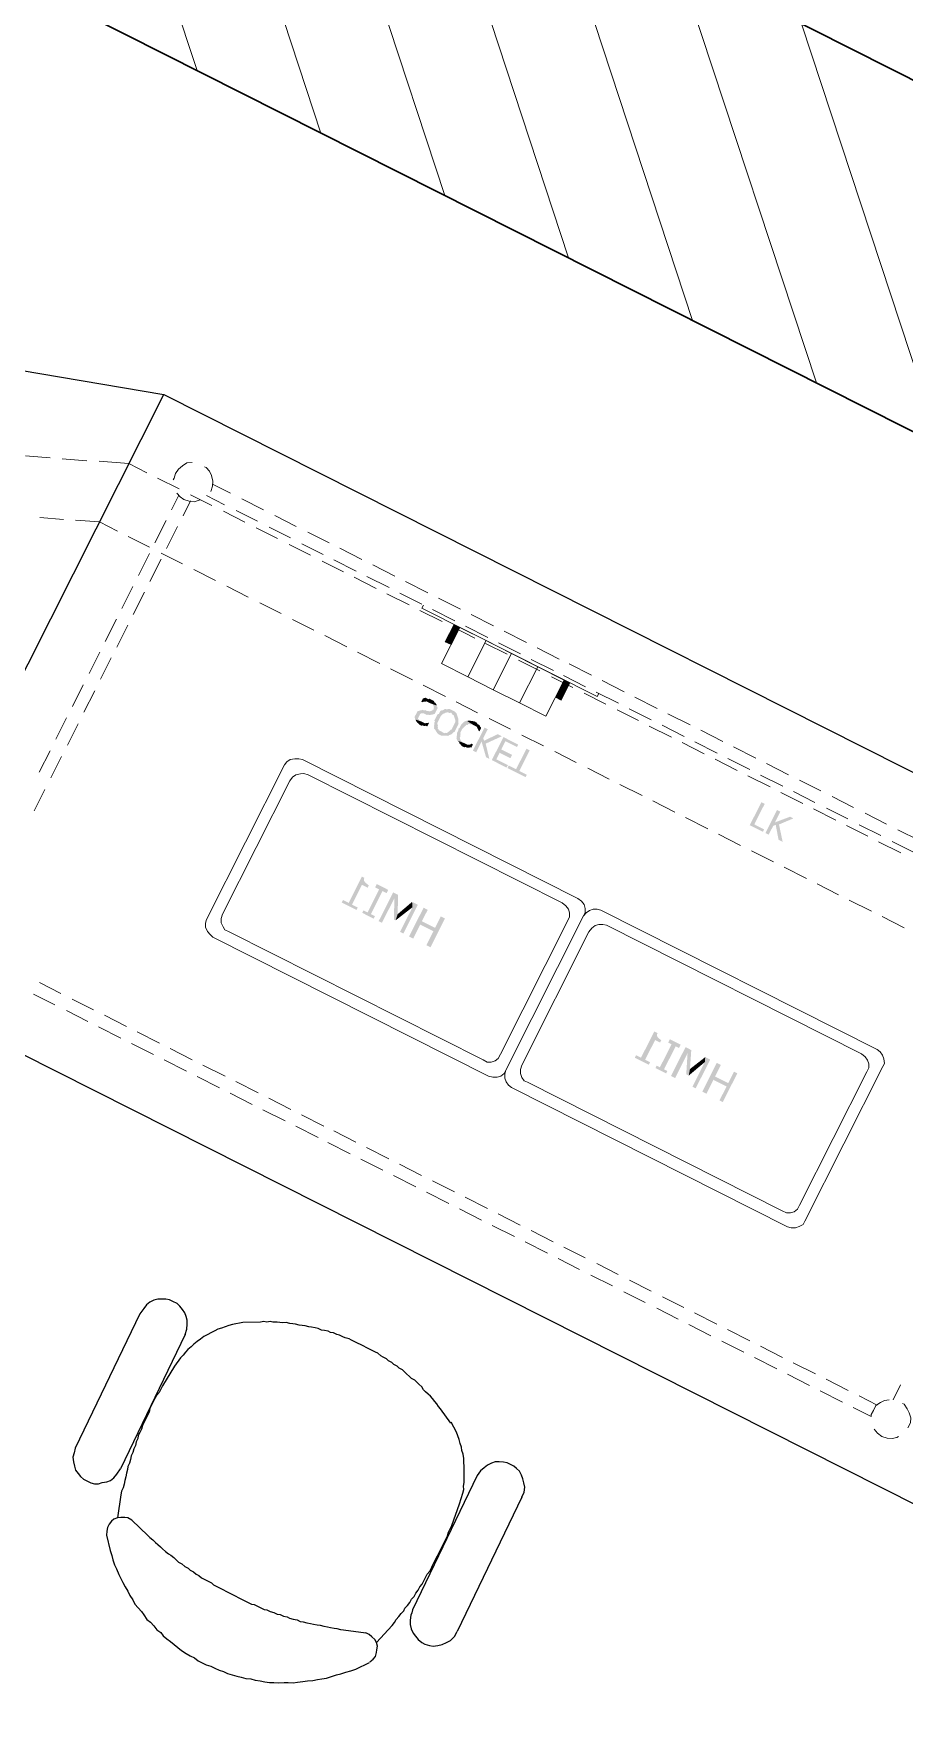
# Model space of a CAD drawing. Header units: metres. Extents: x 0 to 547597, y 0 to 1844684.
# Drawn here: x 543401.878 to 543402.433, y 1844525.894 to 1844526.963 of the extents above; entities that cross this region are included whole.
import ezdxf

# ---------------------------------------------------------------- set-up
doc = ezdxf.new("R2010")
doc.units = ezdxf.units.M
doc.layers.add('5_Thep', color=4, linetype='Continuous')
doc.layers.add('TB220kVhientai', color=7, linetype='Continuous')
doc.layers.add('A-Hatch', color=8, linetype='Continuous', lineweight=5)
doc.layers.add('A-Wall', color=3, linetype='Continuous', lineweight=30)

# ---------------------------------------------------------------- blocks, each defined once
blk = doc.blocks.new('A$C445369CA')
at = {"layer": 'A-Hatch'}
h = blk.add_hatch(dxfattribs=at)
h.set_pattern_fill('ANSI31', color=256, scale=500, angle=180)
h.set_pattern_definition([(225, (46947.50488503976, -3533.258691576077), (44.19417382415921, -44.19417382415923), [])])
h.paths.add_polyline_path([(26600.00000000047, -7499.999999998487), (26800.00000000047, -7499.999999998487), (26800.00000000047, -2299.999999999069), (26600.00000000047, -2299.999999999069)])
at = {"layer": 'A-Hatch', "linetype": 'Continuous'}
for points in [[(27215.46373088588, -5023.741931337514), (27215.46373088588, -5021.395264670718), (27235.99706421909, -5021.395264670718), (27235.99706421909, -5023.741931337514), (27226.02373088594, -5023.741931337514), (27226.02373088594, -5033.12859800423), (27223.67706421926, -5023.741931337514)], [(27215.46373088588, -5036.061931337463), (27215.46373088588, -5033.12859800423), (27223.67706421926, -5033.12859800423), (27223.67706421926, -5023.741931337514), (27226.02373088594, -5033.12859800423), (27235.99706421909, -5033.12859800423), (27235.99706421909, -5036.061931337463)], [(27215.46373088588, -5044.27526467084), (27215.46373088588, -5040.755264670821), (27235.99706421909, -5040.755264670821), (27235.99706421909, -5043.1019313375), (27218.39706421923, -5043.1019313375)], [(27215.46373088588, -5044.27526467084), (27218.39706421923, -5043.1019313375), (27230.71706421929, -5048.381931337528), (27226.61039755237, -5049.555264670751)], [(27215.46373088588, -5058.355264670798), (27215.46373088588, -5054.248598004226), (27226.61039755237, -5049.555264670751), (27230.71706421929, -5048.381931337528), (27230.71706421929, -5050.141931337537), (27218.39706421923, -5055.421931337449)], [(27054.33247954212, -5062.592693003709), (27054.33247954212, -5064.939359670272), (27061.9591462086, -5071.979359670309), (27063.13247954217, -5070.80602633697), (27070.75914620864, -5064.939359670272), (27070.75914620864, -5062.00602633704), (27061.9591462086, -5069.04602633696)], [(27215.46373088588, -5058.355264670798), (27218.39706421923, -5055.421931337449), (27235.99706421909, -5055.421931337449), (27235.99706421909, -5058.355264670798)], [(27215.46373088588, -5069.501931337523), (27215.46373088588, -5061.875264670816), (27217.81039755256, -5061.875264670816), (27217.81039755256, -5064.221931337495), (27234.23706421931, -5064.221931337495), (27234.23706421931, -5061.875264670816), (27235.99706421909, -5061.875264670816), (27235.99706421909, -5069.501931337523), (27234.23706421931, -5069.501931337523), (27234.23706421931, -5067.155264670728), (27217.81039755256, -5067.155264670728), (27217.81039755256, -5069.501931337523)], [(27054.33247954212, -5071.979359670309), (27054.33247954212, -5074.326026336988), (27070.75914620864, -5074.326026336988), (27070.75914620864, -5071.979359670309), (27064.30581287551, -5071.979359670309), (27063.13247954217, -5070.80602633697), (27061.9591462086, -5071.979359670309)], [(27215.46373088588, -5080.648598004249), (27215.46373088588, -5078.301931337453), (27216.05039755255, -5078.301931337453), (27217.22373088589, -5077.715264670784), (27217.81039755256, -5077.12859800423), (27218.39706421923, -5074.781931337435), (27218.39706421923, -5074.195264670765), (27220.15706421924, -5074.195264670765), (27220.15706421924, -5077.715264670784), (27234.23706421931, -5077.715264670784), (27234.23706421931, -5074.195264670765), (27235.99706421909, -5074.195264670765), (27235.99706421909, -5084.168598004151), (27234.23706421931, -5084.168598004151), (27234.23706421931, -5080.648598004249)], [(27054.33247954212, -5083.126026337035), (27054.33247954212, -5085.472693003714), (27070.75914620864, -5085.472693003714), (27070.75914620864, -5076.086026336998), (27068.99914620863, -5076.086026336998), (27068.99914620863, -5083.126026337035)], [(27041.42581287539, -5232.726026337012), (27053.74581287545, -5232.726026337012), (27053.74581287545, -5228.619359670323)], [(27041.42581287539, -5232.726026337012), (27041.42581287539, -5228.619359670323), (27053.74581287545, -5228.619359670323)], [(27107.74664477468, -5226.859359670314), (27107.74664477468, -5239.766026336933), (27105.98664477468, -5239.766026336933), (27105.98664477468, -5234.486026337021), (27091.31997810793, -5234.486026337021), (27091.31997810793, -5232.139359670226), (27105.98664477468, -5232.139359670226), (27105.98664477468, -5226.859359670314)], [(27211.27564939694, -5235.071324356832), (27211.27564939694, -5232.137991023599), (27231.80898273014, -5232.137991023599), (27231.80898273014, -5235.071324356832), (27221.83564939676, -5235.071324356832), (27221.83564939676, -5244.457991023548), (27219.48898273008, -5235.071324356832)], [(27211.27564939694, -5247.391324356897), (27211.27564939694, -5244.457991023548), (27219.48898273008, -5244.457991023548), (27219.48898273008, -5235.071324356832), (27221.83564939676, -5244.457991023548), (27231.80898273014, -5244.457991023548), (27231.80898273014, -5247.391324356897)], [(27107.74664477468, -5240.352693003719), (27107.74664477468, -5250.912693003658), (27091.31997810793, -5250.912693003658), (27091.31997810793, -5240.352693003719), (27093.07997810794, -5240.352693003719), (27093.07997810794, -5248.566026336979), (27098.94664477464, -5248.566026336979), (27098.94664477464, -5240.939359670272), (27101.29331144132, -5240.939359670272), (27101.29331144132, -5248.566026336979), (27105.98664477468, -5248.566026336979), (27105.98664477468, -5240.352693003719)], [(27107.74664477468, -5252.672693003668), (27107.74664477468, -5255.019359670347), (27100.11997810774, -5262.059359670267), (27098.94664477464, -5260.886026337044), (27091.31997810793, -5255.019359670347), (27091.31997810793, -5252.086026336998), (27100.11997810774, -5259.126026337035)], [(27211.27564939694, -5255.604657690157), (27211.27564939694, -5251.497991023585), (27231.80898273014, -5251.497991023585), (27231.80898273014, -5253.844657690148), (27214.20898273028, -5253.844657690148)], [(27211.27564939694, -5255.604657690157), (27214.20898273028, -5253.844657690148), (27226.52898273012, -5259.711324356846), (27222.42231606343, -5260.297991023632)], [(27094.83997810795, -5266.166026336956), (27094.83997810795, -5266.752693003742), (27093.07997810794, -5269.099359670305), (27093.07997810794, -5271.446026336984), (27092.49331144127, -5276.726026337012), (27092.49331144127, -5276.139359670226), (27091.9066447746, -5275.552693003672), (27091.31997810793, -5273.792693003779), (27090.73331144103, -5272.03269300377), (27090.73331144103, -5269.686026336974), (27091.31997810793, -5269.686026336974), (27091.31997810793, -5269.099359670305), (27091.31997810793, -5268.512693003751), (27091.31997810793, -5267.926026336965), (27091.9066447746, -5267.339359670295), (27092.49331144127, -5266.166026336956)], [(27107.74664477468, -5262.059359670267), (27107.74664477468, -5264.406026337063), (27091.31997810793, -5264.406026337063), (27091.31997810793, -5262.059359670267), (27097.77331144107, -5262.059359670267), (27098.94664477464, -5260.886026337044), (27100.11997810774, -5262.059359670267)], [(27108.33331144112, -5271.446026336984), (27108.33331144112, -5272.03269300377), (27107.74664477468, -5273.206026336993), (27107.74664477468, -5273.792693003779), (27107.15997810778, -5274.379359670216), (27106.57331144111, -5275.552693003672), (27106.57331144111, -5276.139359670226), (27105.98664477468, -5271.446026336984), (27105.98664477468, -5269.099359670305), (27104.8133114411, -5267.339359670295), (27104.22664477467, -5267.339359670295), (27104.22664477467, -5266.752693003742), (27104.22664477467, -5266.166026336956), (27106.57331144111, -5266.166026336956), (27106.57331144111, -5266.752693003742), (27107.15997810778, -5267.339359670295), (27107.74664477468, -5268.512693003751), (27107.74664477468, -5269.099359670305), (27107.74664477468, -5269.686026336974), (27108.33331144112, -5270.272693003761), (27108.33331144112, -5270.859359670314)], [(27211.27564939694, -5269.097991023562), (27211.27564939694, -5265.577991023543), (27222.42231606343, -5260.297991023632), (27226.52898273012, -5259.711324356846), (27226.52898273012, -5260.884657690185), (27214.20898273028, -5266.751324356883)], [(27211.27564939694, -5269.097991023562), (27214.20898273028, -5266.751324356883), (27231.80898273014, -5266.751324356883), (27231.80898273014, -5269.097991023562)], [(27106.57331144111, -5276.139359670226), (27105.39997810801, -5277.312693003681), (27103.639978108, -5277.899359670235), (27102.46664477466, -5278.486026337021), (27101.87997810799, -5278.486026337021), (27100.70664477465, -5278.486026337021), (27100.11997810774, -5278.486026337021), (27099.53331144108, -5279.072693003691), (27098.94664477464, -5278.486026337021), (27098.35997810797, -5278.486026337021), (27096.01331144129, -5278.486026337021), (27093.07997810794, -5277.312693003681), (27093.07997810794, -5276.726026337012), (27092.49331144127, -5276.726026337012), (27093.07997810794, -5271.446026336984), (27093.07997810794, -5272.619359670323), (27093.66664477461, -5273.792693003779), (27093.66664477461, -5274.379359670216), (27094.83997810795, -5274.966026337002), (27094.83997810795, -5275.552693003672), (27095.42664477462, -5275.552693003672), (27096.59997810796, -5276.139359670226), (27098.35997810797, -5276.726026337012), (27098.94664477464, -5276.726026337012), (27100.11997810774, -5276.726026337012), (27100.70664477465, -5276.726026337012), (27101.29331144132, -5276.726026337012), (27101.87997810799, -5276.139359670226), (27102.46664477466, -5276.139359670226), (27103.639978108, -5275.552693003672), (27104.22664477467, -5275.552693003672), (27105.39997810801, -5274.379359670216), (27105.98664477468, -5272.619359670323), (27105.98664477468, -5271.446026336984)], [(27211.27564939694, -5280.831324356841), (27211.27564939694, -5272.617991023581), (27213.62231606361, -5272.617991023581), (27213.62231606361, -5275.551324356813), (27230.04898273014, -5275.551324356813), (27230.04898273014, -5272.617991023581), (27231.80898273014, -5272.617991023581), (27231.80898273014, -5280.831324356841), (27230.04898273014, -5280.831324356841), (27230.04898273014, -5277.897991023608), (27213.62231606361, -5277.897991023608), (27213.62231606361, -5280.831324356841)], [(27106.57331144111, -5282.592693003709), (27105.98664477468, -5287.872693003737), (27105.98664477468, -5286.699359670281), (27105.98664477468, -5286.112693003728), (27105.98664477468, -5285.526026336942), (27105.39997810801, -5284.939359670272), (27105.39997810801, -5284.352693003719), (27104.22664477467, -5283.766026336933), (27103.05331144133, -5283.179359670263), (27102.46664477466, -5283.179359670263), (27101.87997810799, -5282.592693003709), (27101.29331144132, -5282.592693003709), (27100.70664477465, -5282.592693003709), (27097.77331144107, -5282.592693003709), (27096.59997810796, -5282.592693003709), (27095.42664477462, -5283.179359670263), (27094.83997810795, -5283.766026336933), (27093.66664477461, -5284.939359670272), (27093.07997810794, -5285.526026336942), (27093.07997810794, -5286.112693003728), (27093.07997810794, -5286.699359670281), (27092.49331144127, -5287.286026336951), (27092.49331144127, -5292.566026336979), (27091.9066447746, -5291.979359670309), (27091.9066447746, -5291.392693003756), (27090.73331144103, -5289.632693003747), (27090.73331144103, -5287.286026336951), (27090.73331144103, -5286.699359670281), (27090.73331144103, -5286.112693003728), (27091.31997810793, -5284.352693003719), (27093.07997810794, -5282.592693003709), (27093.66664477461, -5282.00602633704), (27096.01331144129, -5280.8326930037), (27096.59997810796, -5280.24602633703), (27097.77331144107, -5280.24602633703), (27101.29331144132, -5280.24602633703), (27102.46664477466, -5280.24602633703), (27103.05331144133, -5280.8326930037), (27103.639978108, -5280.8326930037), (27104.8133114411, -5281.419359670253), (27105.39997810801, -5282.00602633704), (27105.98664477468, -5282.592693003709)], [(27108.33331144112, -5287.872693003737), (27108.33331144112, -5289.04602633696), (27107.74664477468, -5290.2193596703), (27106.57331144111, -5291.979359670309), (27106.57331144111, -5292.566026336979), (27105.98664477468, -5293.152693003649), (27105.39997810801, -5293.152693003649), (27104.8133114411, -5293.739359670319), (27104.22664477467, -5293.739359670319), (27103.05331144133, -5294.326026336988), (27102.46664477466, -5294.326026336988), (27101.87997810799, -5294.326026336988), (27101.87997810799, -5294.912693003658), (27101.29331144132, -5294.912693003658), (27097.77331144107, -5294.912693003658), (27097.18664477463, -5294.912693003658), (27096.59997810796, -5294.326026336988), (27096.01331144129, -5294.326026336988), (27095.42664477462, -5294.326026336988), (27094.83997810795, -5294.326026336988), (27093.66664477461, -5293.739359670319), (27093.66664477461, -5293.152693003649), (27093.07997810794, -5293.152693003649), (27093.07997810794, -5292.566026336979), (27092.49331144127, -5292.566026336979), (27092.49331144127, -5287.872693003737), (27093.07997810794, -5288.459359670291), (27093.07997810794, -5289.04602633696), (27093.07997810794, -5289.632693003747), (27093.66664477461, -5290.2193596703), (27093.66664477461, -5290.80602633697), (27094.25331144128, -5290.80602633697), (27094.83997810795, -5291.392693003756), (27095.42664477462, -5291.979359670309), (27097.18664477463, -5292.566026336979), (27098.94664477464, -5292.566026336979), (27100.11997810774, -5292.566026336979), (27100.70664477465, -5292.566026336979), (27101.29331144132, -5292.566026336979), (27101.87997810799, -5292.566026336979), (27102.46664477466, -5292.566026336979), (27103.639978108, -5291.392693003756), (27104.22664477467, -5291.392693003756), (27104.8133114411, -5290.80602633697), (27105.39997810801, -5290.80602633697), (27105.39997810801, -5290.2193596703), (27105.98664477468, -5289.632693003747), (27105.98664477468, -5289.04602633696), (27105.98664477468, -5288.459359670291), (27105.98664477468, -5287.872693003737), (27106.57331144111, -5282.592693003709), (27106.57331144111, -5283.179359670263), (27108.33331144112, -5286.699359670281), (27108.33331144112, -5287.286026336951)], [(27211.27564939694, -5291.391324356897), (27211.27564939694, -5289.631324356887), (27211.86231606361, -5289.631324356887), (27213.03564939671, -5289.044657690218), (27213.62231606361, -5287.871324356878), (27214.20898273028, -5285.524657690199), (27214.20898273028, -5284.937991023529), (27215.96898273029, -5284.937991023529), (27215.96898273029, -5289.044657690218), (27230.04898273014, -5289.044657690218), (27230.04898273014, -5284.937991023529), (27231.80898273014, -5284.937991023529), (27231.80898273014, -5295.497991023585), (27230.04898273014, -5295.497991023585), (27230.04898273014, -5291.391324356897)], [(27094.83997810795, -5307.232693003723), (27094.83997810795, -5307.819359670277), (27092.49331144127, -5307.819359670277), (27091.9066447746, -5307.232693003723), (27091.31997810793, -5306.646026337054), (27091.31997810793, -5306.059359670267), (27091.31997810793, -5305.472693003714), (27091.31997810793, -5304.299359670258), (27090.73331144103, -5304.299359670258), (27090.73331144103, -5300.77935967024), (27091.31997810793, -5300.192693003686), (27091.31997810793, -5299.606026337016), (27091.9066447746, -5298.432693003677), (27092.49331144127, -5297.846026337007), (27093.07997810794, -5302.539359670249), (27093.07997810794, -5304.886026337044), (27094.25331144128, -5306.646026337054)], [(27106.57331144111, -5306.059359670267), (27105.98664477468, -5306.646026337054), (27105.39997810801, -5307.232693003723), (27104.8133114411, -5307.232693003723), (27103.639978108, -5307.232693003723), (27102.46664477466, -5307.232693003723), (27101.29331144132, -5307.232693003723), (27100.70664477465, -5306.646026337054), (27100.11997810774, -5306.059359670267), (27099.53331144108, -5305.472693003714), (27099.53331144108, -5304.886026337044), (27098.94664477464, -5304.886026337044), (27098.94664477464, -5304.299359670258), (27098.94664477464, -5303.712693003705), (27098.35997810797, -5303.126026337035), (27098.35997810797, -5302.539359670249), (27098.35997810797, -5301.952693003695), (27097.77331144107, -5300.192693003686), (27096.59997810796, -5299.019359670347), (27096.01331144129, -5299.019359670347), (27095.42664477462, -5298.432693003677), (27094.83997810795, -5299.019359670347), (27094.25331144128, -5299.019359670347), (27093.66664477461, -5299.606026337016), (27093.07997810794, -5300.192693003686), (27093.07997810794, -5300.77935967024), (27093.07997810794, -5302.539359670249), (27092.49331144127, -5297.846026337007), (27093.07997810794, -5297.846026337007), (27093.07997810794, -5297.259359670337), (27093.66664477461, -5296.672693003668), (27096.59997810796, -5296.672693003668), (27097.18664477463, -5296.672693003668), (27097.77331144107, -5296.672693003668), (27098.94664477464, -5297.846026337007), (27100.11997810774, -5299.606026337016), (27100.11997810774, -5300.192693003686), (27100.70664477465, -5300.77935967024), (27100.70664477465, -5301.366026337026), (27100.70664477465, -5301.952693003695), (27100.70664477465, -5302.539359670249), (27100.70664477465, -5303.126026337035), (27101.29331144132, -5304.299359670258), (27101.87997810799, -5304.886026337044), (27102.46664477466, -5304.886026337044), (27104.22664477467, -5304.886026337044), (27104.8133114411, -5304.886026337044), (27105.39997810801, -5304.886026337044), (27105.39997810801, -5304.299359670258), (27105.98664477468, -5303.712693003705), (27105.98664477468, -5303.126026337035), (27105.98664477468, -5301.952693003695)], [(27108.33331144112, -5301.952693003695), (27107.74664477468, -5304.299359670258), (27106.57331144111, -5306.059359670267), (27105.98664477468, -5301.952693003695), (27105.98664477468, -5299.606026337016), (27104.8133114411, -5297.846026337007), (27104.22664477467, -5297.259359670337), (27107.15997810778, -5297.259359670337), (27107.15997810778, -5297.846026337007), (27107.15997810778, -5298.432693003677), (27107.74664477468, -5299.019359670347), (27107.74664477468, -5300.192693003686), (27108.33331144112, -5300.77935967024), (27108.33331144112, -5301.366026337026)], [(27041.42581287539, -5311.339359670295), (27053.74581287545, -5311.339359670295), (27053.74581287545, -5307.232693003723)], [(27041.42581287539, -5311.339359670295), (27041.42581287539, -5307.232693003723), (27053.74581287545, -5307.232693003723)]]:
    blk.add_hatch(color=256, dxfattribs=at).paths.add_polyline_path(points)
for points in [[(27409.85247954191, -5542.486026337021), (26993.9058128756, -5542.486026337021), (26993.9058128756, -4793.312693003681), (27409.85247954191, -4793.312693003681), (27409.85247954191, -5542.486026337021)], [(27518.38581287535, -5022.422888153349), (27613.42581287539, -5020.66288815334)], [(27518.97247954202, -5054.1028881534), (27614.01247954206, -5052.342888153391), (27615.77247954183, -5051.756221486721), (27617.53247954207, -5051.756221486721), (27620.46581287542, -5050.582888153382), (27622.81247954187, -5049.409554820042), (27625.15914620855, -5047.649554820033), (27626.91914620879, -5045.302888153354), (27628.09247954213, -5042.956221486675), (27629.26581287547, -5040.609554819996), (27629.85247954191, -5037.676221486647), (27629.85247954191, -5035.329554820084), (27629.26581287547, -5032.396221486619), (27628.6791462088, -5030.049554820056), (27626.91914620879, -5027.702888153377), (27625.15914620855, -5025.356221486698), (27622.81247954187, -5023.596221486689), (27620.46581287542, -5021.836221486679), (27618.70581287541, -5021.249554820126), (27616.9458128754, -5020.66288815334), (27613.42581287539, -5020.66288815334)], [(27518.38581287535, -5022.422888153349), (27514.86581287556, -5022.422888153349), (27511.93247954198, -5023.596221486689), (27509.5858128753, -5025.356221486698), (27507.82581287553, -5027.116221486707), (27506.06581287552, -5028.8762214866), (27504.30581287551, -5031.222888153396), (27503.71914620884, -5033.569554820075), (27503.13247954217, -5035.916221486637), (27503.13247954217, -5038.262888153316), (27503.13247954217, -5040.609554819996), (27503.71914620884, -5042.956221486675), (27504.89247954194, -5045.302888153354), (27506.06581287552, -5047.649554820033), (27507.82581287553, -5049.409554820042), (27510.17247954197, -5051.169554820051), (27512.51914620888, -5052.342888153391), (27515.452479542, -5053.516221486731), (27518.97247954202, -5054.1028881534)], [(27642.75914620864, -5063.489554820117), (27628.6791462088, -5059.382888153428), (27626.33247954212, -5058.796221486642), (27623.98581287544, -5058.796221486642), (27621.63914620876, -5058.209554820089), (27619.29247954208, -5057.622888153419), (27616.9458128754, -5057.036221486633), (27615.1858128754, -5057.036221486633), (27612.83914620872, -5056.449554820079), (27610.49247954204, -5055.86288815341), (27608.14581287536, -5055.86288815341), (27605.79914620868, -5055.276221486623), (27603.452479542, -5055.276221486623), (27601.10581287555, -5054.68955482007), (27598.75914620864, -5054.68955482007), (27596.41247954196, -5054.1028881534), (27594.06581287552, -5054.1028881534), (27591.71914620884, -5054.1028881534), (27589.37247954193, -5054.1028881534), (27587.02581287548, -5053.516221486731), (27585.26581287547, -5053.516221486731), (27582.91914620879, -5053.516221486731), (27580.57247954188, -5053.516221486731), (27578.22581287543, -5053.516221486731), (27575.87914620875, -5053.516221486731), (27573.53247954207, -5053.516221486731), (27571.1858128754, -5053.516221486731), (27568.83914620872, -5053.516221486731), (27566.49247954204, -5053.516221486731), (27564.14581287536, -5053.516221486731), (27561.79914620868, -5053.516221486731), (27559.452479542, -5054.1028881534), (27557.10581287555, -5054.1028881534), (27554.75914620864, -5054.1028881534), (27540.09247954213, -5055.86288815341)], [(27540.09247954213, -5055.86288815341), (27533.05247954209, -5057.036221486633), (27530.70581287541, -5057.622888153419), (27528.9458128754, -5058.796221486642), (27526.59914620873, -5059.382888153428), (27524.25247954205, -5060.556221486651), (27521.9058128756, -5061.729554820107), (27519.55914620869, -5062.902888153447), (27517.21247954201, -5064.07622148667), (27515.452479542, -5065.249554820126), (27513.10581287555, -5066.422888153349), (27510.75914620864, -5068.182888153358), (27508.99914620863, -5069.942888153368), (27507.23914620862, -5071.116221486707), (27505.47914620885, -5072.8762214866), (27503.71914620884, -5074.636221486609), (27501.9591462086, -5076.396221486619), (27500.19914620859, -5078.156221486628), (27496.09247954213, -5084.022888153326)], [(27655.66581287538, -5061.729554820107), (27653.3191462087, -5060.556221486651), (27650.97247954202, -5059.969554820098), (27648.62581287534, -5060.556221486651), (27646.86581287556, -5061.142888153438), (27644.51914620888, -5061.729554820107), (27642.75914620864, -5063.489554820117), (27641.5858128753, -5065.249554820126), (27640.99914620863, -5067.596221486689), (27640.41247954196, -5069.942888153368), (27640.41247954196, -5072.289554820047)], [(27659.1858128754, -5247.702888153377), (27666.81247954187, -5241.249554820126), (27669.15914620855, -5238.902888153447), (27671.50581287546, -5237.142888153438), (27673.85247954191, -5234.796221486642), (27675.61247954192, -5232.449554820079), (27677.9591462086, -5229.516221486731), (27679.71914620884, -5227.169554820051), (27681.47914620885, -5224.822888153372), (27683.23914620862, -5222.476221486693), (27684.99914620863, -5219.542888153344), (27686.75914620864, -5217.196221486665), (27688.51914620888, -5214.262888153316), (27690.27914620866, -5211.916221486637), (27691.452479542, -5208.982888153405), (27692.62581287534, -5206.049554820056), (27693.79914620868, -5203.702888153377), (27695.55914620869, -5200.769554820028), (27696.14581287536, -5197.836221486679), (27697.3191462087, -5194.902888153447), (27698.49247954204, -5191.969554820098), (27699.07914620871, -5189.036221486633), (27700.25247954205, -5186.68955482007), (27700.83914620872, -5183.756221486721), (27701.42581287539, -5180.822888153372), (27702.01247954206, -5177.889554820023), (27702.59914620873, -5174.956221486675), (27703.1858128754, -5172.022888153326), (27703.77247954183, -5168.502888153424), (27703.77247954183, -5165.569554820075), (27703.77247954183, -5162.636221486609), (27704.35914620874, -5159.702888153377), (27704.35914620874, -5156.769554820028), (27704.35914620874, -5153.836221486679), (27703.77247954183, -5150.902888153447), (27703.77247954183, -5147.969554820098), (27703.77247954183, -5145.036221486633), (27703.1858128754, -5142.1028881534), (27703.1858128754, -5139.169554820051), (27702.59914620873, -5136.236221486703), (27702.01247954206, -5133.302888153354), (27701.42581287539, -5130.369554820005), (27700.83914620872, -5127.436221486656), (27699.66581287538, -5124.502888153424), (27699.07914620871, -5121.569554820075), (27697.9058128756, -5118.636221486609), (27697.3191462087, -5115.702888153377), (27696.14581287536, -5112.769554820028), (27694.97247954202, -5110.422888153349), (27693.79914620868, -5107.489554820117), (27692.03914620867, -5104.556221486651), (27690.86581287556, -5102.209554820089), (27689.69247954199, -5099.276221486623), (27687.93247954198, -5096.929554820061), (27686.17247954197, -5093.996221486712), (27684.41247954196, -5091.649554820033), (27682.65247954195, -5088.716221486684), (27680.89247954194, -5086.369554820005), (27679.13247954217, -5084.022888153326), (27677.37247954193, -5081.676221486647), (27675.02581287548, -5079.329554820084), (27672.6791462088, -5076.982888153405), (27670.91914620879, -5074.636221486609), (27668.57247954188, -5072.289554820047), (27666.22581287543, -5069.942888153368), (27663.87914620875, -5067.596221486689), (27656.25247954205, -5061.729554820107)], [(27643.34581287531, -5237.729554820107), (27647.452479542, -5224.236221486703), (27648.03914620867, -5222.476221486693), (27648.62581287534, -5220.129554820014), (27649.21247954201, -5217.782888153335), (27649.79914620868, -5216.022888153326), (27650.38581287535, -5213.676221486647), (27650.97247954202, -5211.916221486637), (27651.55914620869, -5209.569554820075), (27652.14581287536, -5207.222888153396), (27652.14581287536, -5205.462888153386), (27652.73247954203, -5203.116221486707), (27653.3191462087, -5200.769554820028), (27653.9058128756, -5199.009554820019), (27653.9058128756, -5196.66288815334), (27654.49247954204, -5194.316221486661), (27654.49247954204, -5191.969554820098), (27655.07914620871, -5190.209554820089), (27655.07914620871, -5187.86288815341), (27655.66581287538, -5185.516221486731), (27655.66581287538, -5183.756221486721), (27656.25247954205, -5181.409554820042), (27656.25247954205, -5179.062888153363), (27656.25247954205, -5176.716221486684), (27656.25247954205, -5174.369554820005), (27656.83914620872, -5172.609554819996), (27656.83914620872, -5170.262888153316), (27656.83914620872, -5167.916221486637), (27656.83914620872, -5165.569554820075), (27656.83914620872, -5163.809554820065), (27656.83914620872, -5161.462888153386), (27656.83914620872, -5159.116221486707), (27656.83914620872, -5156.769554820028), (27656.83914620872, -5155.009554820019), (27656.83914620872, -5152.66288815334), (27656.83914620872, -5150.316221486661), (27656.83914620872, -5147.969554820098), (27656.83914620872, -5145.622888153419), (27656.25247954205, -5143.86288815341), (27656.25247954205, -5141.516221486731), (27656.25247954205, -5139.169554820051), (27656.25247954205, -5136.822888153372), (27655.66581287538, -5135.062888153363), (27655.66581287538, -5132.716221486684), (27655.07914620871, -5130.369554820005), (27655.07914620871, -5128.022888153326), (27654.49247954204, -5126.262888153316), (27654.49247954204, -5123.916221486637), (27653.9058128756, -5121.569554820075), (27653.9058128756, -5119.809554820065), (27653.3191462087, -5117.462888153386), (27652.73247954203, -5115.116221486707), (27652.73247954203, -5112.769554820028), (27652.14581287536, -5111.009554820019), (27651.55914620869, -5108.66288815334), (27650.97247954202, -5106.316221486661), (27650.38581287535, -5104.556221486651), (27649.79914620868, -5102.209554820089), (27649.21247954201, -5100.449554820079), (27648.62581287534, -5098.1028881534), (27648.03914620867, -5095.756221486721), (27647.452479542, -5093.996221486712), (27646.86581287556, -5091.649554820033), (27646.27914620866, -5089.889554820023), (27645.69247954199, -5087.542888153344), (27645.10581287555, -5085.782888153335), (27640.41247954196, -5072.289554820047)], [(27496.6791462088, -5084.022888153326), (27491.39914620877, -5093.996221486712), (27490.81247954187, -5095.756221486721), (27489.63914620876, -5097.516221486731), (27489.05247954209, -5099.276221486623), (27487.87914620875, -5101.622888153419), (27487.29247954208, -5103.382888153428), (27486.70581287541, -5105.142888153438), (27486.11914620874, -5107.489554820117), (27485.53247954207, -5109.249554820126), (27484.35914620874, -5111.009554820019), (27483.77247954183, -5113.356221486698), (27483.1858128754, -5115.116221486707), (27482.59914620873, -5116.8762214866), (27482.59914620873, -5119.222888153396), (27482.01247954206, -5120.982888153405), (27481.42581287539, -5123.329554820084), (27480.83914620872, -5125.089554820093), (27480.25247954205, -5126.849554820103), (27480.25247954205, -5129.196221486665), (27479.66581287538, -5130.956221486675), (27479.66581287538, -5133.302888153354), (27479.07914620871, -5135.062888153363), (27479.07914620871, -5137.409554820042), (27478.49247954204, -5139.169554820051), (27478.49247954204, -5141.516221486731), (27478.49247954204, -5143.276221486623), (27477.9058128756, -5145.622888153419), (27477.9058128756, -5147.382888153428), (27477.9058128756, -5149.729554820107), (27477.9058128756, -5151.489554820117), (27477.9058128756, -5153.836221486679), (27477.9058128756, -5155.596221486689), (27477.9058128756, -5157.942888153368), (27477.9058128756, -5159.702888153377), (27477.9058128756, -5162.049554820056), (27477.9058128756, -5164.396221486619), (27477.9058128756, -5166.156221486628), (27478.49247954204, -5168.502888153424), (27478.49247954204, -5170.262888153316), (27478.49247954204, -5172.609554819996), (27479.07914620871, -5174.369554820005), (27479.07914620871, -5176.716221486684), (27479.66581287538, -5178.476221486693), (27479.66581287538, -5180.236221486703), (27480.25247954205, -5182.582888153382), (27480.83914620872, -5184.342888153391), (27480.83914620872, -5186.68955482007), (27481.42581287539, -5188.449554820079), (27482.01247954206, -5190.796221486642), (27482.59914620873, -5192.556221486651), (27483.1858128754, -5194.902888153447), (27483.77247954183, -5196.66288815334), (27484.35914620874, -5198.422888153349), (27484.9458128754, -5200.769554820028), (27485.53247954207, -5202.529554820037), (27486.11914620874, -5204.289554820047), (27486.70581287541, -5206.636221486609), (27487.87914620875, -5208.396221486619), (27488.46581287542, -5210.156221486628), (27489.05247954209, -5211.916221486637), (27490.22581287543, -5214.262888153316), (27490.81247954187, -5216.022888153326), (27491.98581287544, -5217.782888153335), (27492.57247954188, -5219.542888153344), (27493.74581287545, -5221.302888153354), (27499.02581287548, -5231.276221486623)], [(27499.02581287548, -5231.276221486623), (27503.13247954217, -5236.556221486651), (27504.89247954194, -5238.316221486661), (27506.65247954195, -5240.07622148667), (27508.41247954196, -5241.836221486679), (27510.17247954197, -5243.596221486689), (27511.93247954198, -5244.769554820028), (27514.27914620866, -5246.529554820037), (27516.03914620867, -5247.702888153377), (27518.38581287535, -5249.462888153386), (27520.73247954203, -5250.636221486609), (27523.07914620871, -5251.809554820065), (27525.42581287539, -5252.982888153405), (27527.77247954183, -5253.569554820075), (27530.11914620874, -5254.742888153414), (27532.46581287542, -5255.329554820084), (27534.81247954187, -5255.916221486637), (27537.15914620855, -5256.502888153424), (27543.61247954192, -5257.676221486647)], [(27643.34581287531, -5237.729554820107), (27643.34581287531, -5240.66288815334), (27643.93247954198, -5242.422888153349), (27645.10581287555, -5244.769554820028), (27646.27914620866, -5246.529554820037), (27648.03914620867, -5248.289554820047), (27649.79914620868, -5248.8762214866), (27652.14581287536, -5249.462888153386), (27654.49247954204, -5249.462888153386), (27656.83914620872, -5248.8762214866), (27659.1858128754, -5247.702888153377)], [(27543.61247954192, -5257.676221486647), (27558.27914620866, -5258.849554820103), (27560.62581287534, -5258.849554820103), (27562.97247954202, -5258.849554820103), (27565.3191462087, -5259.436221486656), (27567.66581287538, -5259.436221486656), (27570.01247954206, -5259.436221486656), (27572.35914620874, -5259.436221486656), (27574.70581287541, -5259.436221486656), (27577.05247954209, -5258.849554820103), (27579.39914620877, -5258.849554820103), (27581.74581287545, -5258.849554820103), (27584.09247954213, -5258.849554820103), (27586.43914620881, -5258.849554820103), (27588.78581287549, -5258.262888153316), (27591.13247954217, -5258.262888153316), (27593.47914620885, -5258.262888153316), (27595.23914620862, -5257.676221486647), (27597.5858128753, -5257.676221486647), (27599.93247954198, -5257.089554820093), (27602.27914620866, -5257.089554820093), (27604.62581287534, -5256.502888153424), (27606.97247954202, -5256.502888153424), (27609.3191462087, -5255.916221486637), (27611.66581287538, -5255.329554820084), (27614.01247954206, -5255.329554820084), (27615.77247954183, -5254.742888153414), (27618.11914620874, -5254.156221486628), (27620.46581287542, -5253.569554820075), (27622.81247954187, -5252.982888153405), (27625.15914620855, -5252.396221486619), (27627.50581287546, -5251.809554820065), (27629.85247954191, -5251.809554820065), (27632.19914620859, -5251.222888153396), (27646.27914620866, -5246.529554820037)], [(27522.49247954204, -5260.609554819996), (27518.97247954202, -5261.196221486665), (27516.03914620867, -5262.369554820005), (27513.69247954199, -5263.542888153344), (27511.93247954198, -5265.302888153354), (27510.17247954197, -5267.062888153363), (27508.99914620863, -5269.409554820042), (27507.82581287553, -5271.756221486721), (27507.23914620862, -5274.1028881534), (27507.23914620862, -5277.036221486633), (27507.23914620862, -5279.382888153428), (27507.82581287553, -5281.729554820107), (27508.99914620863, -5284.07622148667), (27510.17247954197, -5286.422888153349), (27511.93247954198, -5288.182888153358), (27514.27914620866, -5289.942888153368), (27516.62581287534, -5291.116221486707), (27519.55914620869, -5291.702888153377), (27523.66581287538, -5292.289554820047)], [(27522.49247954204, -5260.609554819996), (27617.53247954207, -5258.849554820103)], [(27618.70581287541, -5290.529554820037), (27621.63914620876, -5289.942888153368), (27624.57247954188, -5289.356221486698), (27626.91914620879, -5287.596221486689), (27629.26581287547, -5285.836221486679), (27631.02581287548, -5284.07622148667), (27632.19914620859, -5281.729554820107), (27633.37247954193, -5279.382888153428), (27633.9591462086, -5277.036221486633), (27633.9591462086, -5274.68955482007), (27633.9591462086, -5271.756221486721), (27633.37247954193, -5269.409554820042), (27632.19914620859, -5267.062888153363), (27630.43914620881, -5265.302888153354), (27628.6791462088, -5262.956221486675), (27626.91914620879, -5261.196221486665), (27624.57247954188, -5260.022888153326), (27621.63914620876, -5259.436221486656), (27617.53247954207, -5258.849554820103)], [(27523.66581287538, -5292.289554820047), (27618.70581287541, -5290.529554820037)], [(27115.34581287531, -5936.406026337063), (26993.9058128756, -5542.486026337021)]]:
    blk.add_lwpolyline(points)
for points in [[(27368.19914620859, -4822.646026337054), (27364.6791462088, -4822.646026337054), (27361.74581287545, -4823.819359670277), (27359.39914620877, -4826.166026336956), (27357.63914620876, -4828.512693003751), (27355.87914620875, -4831.446026336984), (27355.87914620875, -4832.619359670323)], [(27378.75914620864, -4841.419359670253), (27379.93247954198, -4838.486026337021), (27380.51914620888, -4834.966026337002), (27379.93247954198, -4831.446026336984), (27378.75914620864, -4828.512693003751), (27376.99914620863, -4826.166026336956), (27375.82581287553, -4825.579359670286)], [(27345.9058128756, -4839.072693003691), (27356.46581287542, -4839.072693003691)], [(27357.63914620876, -4841.419359670253), (27359.39914620877, -4843.766026336933), (27361.74581287545, -4845.526026336942), (27364.6791462088, -4847.286026336951), (27368.19914620859, -4847.286026336951), (27371.13247954217, -4847.286026336951), (27372.30581287551, -4846.699359670281)], [(27364.09247954213, -4846.699359670281), (27364.09247954213, -4859.606026337016)], [(27372.30581287551, -4846.699359670281), (27372.30581287551, -4859.606026337016)], [(27364.09247954213, -4867.232693003723), (27364.09247954213, -4883.072693003691)], [(27372.30581287551, -4867.232693003723), (27372.30581287551, -4883.072693003691)], [(27364.09247954213, -4890.699359670281), (27364.09247954213, -4906.539359670249)], [(27372.30581287551, -4890.699359670281), (27372.30581287551, -4906.539359670249)], [(27364.09247954213, -4914.166026336956), (27364.09247954213, -4930.00602633704)], [(27372.30581287551, -4914.166026336956), (27372.30581287551, -4930.00602633704)], [(27280.23155385675, -4940.496508002165), (27169.93822052353, -4940.496508002165), (27167.59155385685, -4940.496508002165), (27165.24488719017, -4942.256508002174), (27163.48488719016, -4944.016508002067), (27162.31155385682, -4946.363174668862), (27161.72488719015, -4948.709841335425)], [(27288.44488719013, -5145.82984133542), (27288.44488719013, -4948.709841335425), (27287.85822052346, -4946.363174668862), (27286.68488719012, -4944.016508002067), (27284.92488719011, -4942.256508002174), (27282.57822052343, -4940.496508002165), (27280.23155385675, -4940.496508002165)], [(27364.09247954213, -4937.632693003747), (27364.09247954213, -4953.472693003714)], [(27372.30581287551, -4937.632693003747), (27372.30581287551, -4953.472693003714)], [(27161.72488719015, -4948.709841335425), (27161.72488719015, -5145.82984133542)], [(27272.60488719004, -4948.123174668872), (27177.56488719024, -4948.123174668872), (27174.63155385689, -4948.123174668872), (27172.28488719021, -4949.296508002095), (27170.5248871902, -4951.056508002104), (27169.35155385686, -4953.403174668783), (27168.76488719019, -4956.336508002132)], [(27168.76488719019, -4956.336508002132), (27168.76488719019, -5138.20317466883)], [(27280.81822052342, -5138.20317466883), (27280.81822052342, -4956.336508002132), (27280.81822052342, -4953.403174668783), (27279.64488719008, -4951.056508002104), (27277.88488719007, -4949.296508002095), (27275.53822052362, -4948.123174668872), (27272.60488719004, -4948.123174668872)], [(27084.83914620872, -4983.979359670309), (27084.83914620872, -4968.139359670226)], [(27364.09247954213, -4961.099359670305), (27364.09247954213, -4976.939359670272)], [(27372.30581287551, -4961.099359670305), (27372.30581287551, -4976.939359670272)], [(27030.86581287556, -4984.566026336979), (27030.86581287556, -4999.819359670277)], [(27039.07914620871, -4984.566026336979), (27039.07914620871, -4999.819359670277)], [(27364.09247954213, -4984.566026336979), (27364.09247954213, -4999.819359670277)], [(27372.30581287551, -4984.566026336979), (27372.30581287551, -4999.819359670277)], [(27043.1858128754, -4991.606026337016), (27043.1858128754, -5007.446026336984)], [(27084.83914620872, -5007.446026336984), (27084.83914620872, -4991.606026337016)], [(27030.86581287556, -5008.03269300377), (27030.86581287556, -5023.286026336951)], [(27039.07914620871, -5008.03269300377), (27039.07914620871, -5023.286026336951)], [(27364.09247954213, -5008.03269300377), (27364.09247954213, -5023.286026336951)], [(27372.30581287551, -5008.03269300377), (27372.30581287551, -5023.286026336951)], [(27043.1858128754, -5015.072693003691), (27043.1858128754, -5030.326026336988)], [(27084.83914620872, -5030.326026336988), (27084.83914620872, -5015.072693003691)], [(27030.86581287556, -5031.499359670328), (27030.86581287556, -5046.752693003742)], [(27039.07914620871, -5031.499359670328), (27039.07914620871, -5046.752693003742)], [(27364.09247954213, -5031.499359670328), (27364.09247954213, -5046.752693003742)], [(27372.30581287551, -5031.499359670328), (27372.30581287551, -5046.752693003742)], [(27043.1858128754, -5037.952693003695), (27043.1858128754, -5053.792693003779)], [(27084.83914620872, -5053.792693003779), (27084.83914620872, -5037.952693003695)], [(27030.86581287556, -5054.966026337002), (27030.86581287556, -5070.2193596703)], [(27039.07914620871, -5054.966026337002), (27039.07914620871, -5070.2193596703)], [(27043.1858128754, -5061.419359670253), (27043.1858128754, -5077.259359670337)], [(27084.83914620872, -5077.259359670337), (27084.83914620872, -5061.419359670253)], [(27364.09247954213, -5054.966026337002), (27364.09247954213, -5070.2193596703)], [(27372.30581287551, -5054.966026337002), (27372.30581287551, -5070.2193596703)], [(27030.86581287556, -5077.846026337007), (27030.86581287556, -5093.686026336974)], [(27039.07914620871, -5077.846026337007), (27039.07914620871, -5093.686026336974)], [(27043.1858128754, -5084.886026337044), (27043.1858128754, -5100.726026337012)], [(27084.83914620872, -5100.726026337012), (27084.83914620872, -5084.886026337044)], [(27364.09247954213, -5077.846026337007), (27364.09247954213, -5093.686026336974)], [(27372.30581287551, -5077.846026337007), (27372.30581287551, -5093.686026336974)], [(27030.86581287556, -5101.312693003681), (27030.86581287556, -5117.152693003649)], [(27039.07914620871, -5101.312693003681), (27039.07914620871, -5117.152693003649)], [(27364.09247954213, -5101.312693003681), (27364.09247954213, -5117.152693003649)], [(27372.30581287551, -5101.312693003681), (27372.30581287551, -5117.152693003649)], [(27043.1858128754, -5108.352693003719), (27043.1858128754, -5124.192693003686)], [(27084.83914620872, -5124.192693003686), (27084.83914620872, -5108.352693003719)], [(27030.86581287556, -5124.77935967024), (27030.86581287556, -5140.619359670323)], [(27039.07914620871, -5124.77935967024), (27039.07914620871, -5140.619359670323)], [(27364.09247954213, -5124.77935967024), (27364.09247954213, -5140.619359670323)], [(27372.30581287551, -5124.77935967024), (27372.30581287551, -5140.619359670323)], [(27043.1858128754, -5131.819359670277), (27043.1858128754, -5147.659359670244)], [(27084.83914620872, -5147.659359670244), (27084.83914620872, -5131.819359670277)], [(27168.76488719019, -5138.20317466883), (27169.35155385686, -5140.549841335393), (27170.5248871902, -5142.896508002188), (27172.28488719021, -5144.656508002197), (27174.63155385689, -5145.82984133542), (27177.56488719024, -5146.41650800209)], [(27177.56488719024, -5146.41650800209), (27272.60488719004, -5146.41650800209), (27275.53822052362, -5145.82984133542), (27277.88488719007, -5144.656508002197), (27279.64488719008, -5142.896508002188), (27280.81822052342, -5140.549841335393), (27280.81822052342, -5138.20317466883)], [(27030.86581287556, -5148.24602633703), (27030.86581287556, -5164.086026336998)], [(27039.07914620871, -5148.24602633703), (27039.07914620871, -5164.086026336998)], [(27161.72488719015, -5145.82984133542), (27162.31155385682, -5148.1765080021), (27163.48488719016, -5150.523174668895), (27165.24488719017, -5152.283174668904), (27167.59155385685, -5153.456508002128), (27169.93822052353, -5154.043174668914)], [(27169.93822052353, -5154.043174668914), (27280.23155385675, -5154.043174668914), (27282.57822052343, -5153.456508002128), (27284.92488719011, -5152.283174668904), (27286.68488719012, -5150.523174668895), (27287.85822052346, -5148.1765080021), (27288.44488719013, -5145.82984133542)], [(27364.09247954213, -5148.24602633703), (27364.09247954213, -5164.086026336998)], [(27372.30581287551, -5148.24602633703), (27372.30581287551, -5164.086026336998)], [(27043.1858128754, -5155.286026336951), (27043.1858128754, -5171.126026337035)], [(27084.83914620872, -5171.126026337035), (27084.83914620872, -5155.286026336951)], [(27280.23155385675, -5154.043174668914), (27169.93822052353, -5154.043174668914), (27167.59155385685, -5154.043174668914), (27165.24488719017, -5155.216508002137), (27163.48488719016, -5156.976508002146), (27162.31155385682, -5159.323174668825), (27161.72488719015, -5162.256508002174)], [(27288.44488719013, -5358.789841335383), (27288.44488719013, -5162.256508002174), (27287.85822052346, -5159.323174668825), (27286.68488719012, -5156.976508002146), (27284.92488719011, -5155.216508002137), (27282.57822052343, -5154.043174668914), (27280.23155385675, -5154.043174668914)], [(27161.72488719015, -5162.256508002174), (27161.72488719015, -5358.789841335383)], [(27272.60488719004, -5161.669841335388), (27177.56488719024, -5161.669841335388), (27174.63155385689, -5161.669841335388), (27172.28488719021, -5162.843174668844), (27170.5248871902, -5164.603174668853), (27169.35155385686, -5166.949841335416), (27168.76488719019, -5169.883174668881)], [(27168.76488719019, -5169.883174668881), (27168.76488719019, -5351.163174668793)], [(27280.81822052342, -5351.163174668793), (27280.81822052342, -5169.883174668881), (27280.81822052342, -5166.949841335416), (27279.64488719008, -5164.603174668853), (27277.88488719007, -5162.843174668844), (27275.53822052362, -5161.669841335388), (27272.60488719004, -5161.669841335388)], [(27030.86581287556, -5171.712693003705), (27030.86581287556, -5187.552693003672)], [(27039.07914620871, -5171.712693003705), (27039.07914620871, -5187.552693003672)], [(27043.1858128754, -5178.752693003742), (27043.1858128754, -5194.00602633704)], [(27084.83914620872, -5194.00602633704), (27084.83914620872, -5178.752693003742)], [(27364.09247954213, -5171.712693003705), (27364.09247954213, -5187.552693003672)], [(27372.30581287551, -5171.712693003705), (27372.30581287551, -5187.552693003672)], [(27030.86581287556, -5195.179359670263), (27030.86581287556, -5211.019359670347)], [(27039.07914620871, -5195.179359670263), (27039.07914620871, -5211.019359670347)], [(27043.1858128754, -5202.2193596703), (27043.1858128754, -5217.472693003714)], [(27084.83914620872, -5217.472693003714), (27084.83914620872, -5202.2193596703)], [(27364.09247954213, -5195.179359670263), (27364.09247954213, -5211.019359670347)], [(27372.30581287551, -5195.179359670263), (27372.30581287551, -5211.019359670347)], [(27041.42581287539, -5209.259359670337), (27041.42581287539, -5334.2193596703), (27039.07914620871, -5334.2193596703)], [(27041.42581287539, -5209.259359670337), (27039.07914620871, -5209.259359670337)], [(27030.86581287556, -5218.646026337054), (27030.86581287556, -5234.486026337021)], [(27039.07914620871, -5218.646026337054), (27039.07914620871, -5234.486026337021)], [(27364.09247954213, -5218.646026337054), (27364.09247954213, -5234.486026337021)], [(27372.30581287551, -5218.646026337054), (27372.30581287551, -5234.486026337021)], [(27053.74581287545, -5228.619359670323), (27041.42581287539, -5228.619359670323), (27041.42581287539, -5232.726026337012), (27053.74581287545, -5232.726026337012), (27053.74581287545, -5228.619359670323)], [(27041.42581287539, -5251.499359670328), (27067.23914620862, -5251.499359670328), (27067.23914620862, -5232.726026337012), (27041.42581287539, -5232.726026337012), (27041.42581287539, -5251.499359670328)], [(27043.1858128754, -5225.686026336974), (27043.1858128754, -5240.939359670272)], [(27084.83914620872, -5240.939359670272), (27084.83914620872, -5225.686026336974)], [(27030.86581287556, -5241.526026336942), (27030.86581287556, -5257.366026337026)], [(27039.07914620871, -5241.526026336942), (27039.07914620871, -5257.366026337026)], [(27364.09247954213, -5241.526026336942), (27364.09247954213, -5257.366026337026)], [(27372.30581287551, -5241.526026336942), (27372.30581287551, -5257.366026337026)], [(27041.42581287539, -5270.272693003761), (27067.23914620862, -5270.272693003761), (27067.23914620862, -5251.499359670328), (27041.42581287539, -5251.499359670328), (27041.42581287539, -5270.272693003761)], [(27043.1858128754, -5249.152693003649), (27043.1858128754, -5264.406026337063)], [(27084.83914620872, -5264.406026337063), (27084.83914620872, -5249.152693003649)], [(27030.86581287556, -5264.992693003733), (27030.86581287556, -5280.8326930037)], [(27039.07914620871, -5264.992693003733), (27039.07914620871, -5280.8326930037)], [(27364.09247954213, -5264.992693003733), (27364.09247954213, -5280.8326930037)], [(27372.30581287551, -5264.992693003733), (27372.30581287551, -5280.8326930037)], [(27041.42581287539, -5288.459359670291), (27067.23914620862, -5288.459359670291), (27067.23914620862, -5270.272693003761), (27041.42581287539, -5270.272693003761), (27041.42581287539, -5288.459359670291)], [(27043.1858128754, -5272.619359670323), (27043.1858128754, -5287.872693003737)], [(27084.83914620872, -5287.872693003737), (27084.83914620872, -5272.619359670323)], [(27030.86581287556, -5288.459359670291), (27030.86581287556, -5304.299359670258)], [(27039.07914620871, -5288.459359670291), (27039.07914620871, -5304.299359670258)], [(27041.42581287539, -5307.232693003723), (27067.23914620862, -5307.232693003723), (27067.23914620862, -5288.459359670291), (27041.42581287539, -5288.459359670291), (27041.42581287539, -5307.232693003723)], [(27364.09247954213, -5288.459359670291), (27364.09247954213, -5304.299359670258)], [(27372.30581287551, -5288.459359670291), (27372.30581287551, -5304.299359670258)], [(27043.1858128754, -5295.499359670328), (27043.1858128754, -5311.339359670295)], [(27084.83914620872, -5311.339359670295), (27084.83914620872, -5295.499359670328)], [(27053.74581287545, -5307.232693003723), (27041.42581287539, -5307.232693003723), (27041.42581287539, -5311.339359670295), (27053.74581287545, -5311.339359670295), (27053.74581287545, -5307.232693003723)], [(27030.86581287556, -5311.926026336965), (27030.86581287556, -5327.766026336933)], [(27039.07914620871, -5311.926026336965), (27039.07914620871, -5327.766026336933)], [(27043.1858128754, -5318.966026337002), (27043.1858128754, -5334.80602633697)], [(27084.83914620872, -5334.80602633697), (27084.83914620872, -5318.966026337002)], [(27364.09247954213, -5311.926026336965), (27364.09247954213, -5327.766026336933)], [(27372.30581287551, -5311.926026336965), (27372.30581287551, -5327.766026336933)], [(27030.86581287556, -5335.392693003756), (27030.86581287556, -5351.232693003723)], [(27039.07914620871, -5335.392693003756), (27039.07914620871, -5351.232693003723)], [(27364.09247954213, -5335.392693003756), (27364.09247954213, -5351.232693003723)], [(27372.30581287551, -5335.392693003756), (27372.30581287551, -5351.232693003723)], [(27043.1858128754, -5342.432693003677), (27043.1858128754, -5358.272693003761)], [(27084.83914620872, -5358.272693003761), (27084.83914620872, -5342.432693003677)], [(27168.76488719019, -5351.163174668793), (27169.35155385686, -5354.096508002141), (27170.5248871902, -5355.856508002151), (27172.28488719021, -5358.20317466883), (27174.63155385689, -5359.376508002169), (27177.56488719024, -5359.963174668839)], [(27177.56488719024, -5359.963174668839), (27272.60488719004, -5359.963174668839), (27275.53822052362, -5359.376508002169), (27277.88488719007, -5358.20317466883), (27279.64488719008, -5355.856508002151), (27280.81822052342, -5354.096508002141), (27280.81822052342, -5351.163174668793)], [(27030.86581287556, -5358.859359670314), (27030.86581287556, -5374.699359670281)], [(27039.07914620871, -5358.859359670314), (27039.07914620871, -5374.699359670281)], [(27161.72488719015, -5358.789841335383), (27162.31155385682, -5361.136508002179), (27163.48488719016, -5363.483174668858), (27165.24488719017, -5365.82984133542), (27167.59155385685, -5367.003174668876), (27169.93822052353, -5367.58984133543)], [(27169.93822052353, -5367.58984133543), (27280.23155385675, -5367.58984133543), (27282.57822052343, -5367.003174668876), (27284.92488719011, -5365.82984133542), (27286.68488719012, -5363.483174668858), (27287.85822052346, -5361.136508002179), (27288.44488719013, -5358.789841335383)], [(27364.09247954213, -5358.859359670314), (27364.09247954213, -5374.699359670281)], [(27372.30581287551, -5358.859359670314), (27372.30581287551, -5374.699359670281)], [(27043.1858128754, -5365.899359670235), (27043.1858128754, -5381.739359670319)], [(27084.83914620872, -5381.739359670319), (27084.83914620872, -5365.899359670235)], [(27030.86581287556, -5382.326026336988), (27030.86581287556, -5398.166026336956)], [(27039.07914620871, -5382.326026336988), (27039.07914620871, -5398.166026336956)], [(27364.09247954213, -5382.326026336988), (27364.09247954213, -5398.166026336956)], [(27372.30581287551, -5382.326026336988), (27372.30581287551, -5398.166026336956)], [(27043.1858128754, -5389.366026337026), (27043.1858128754, -5404.619359670323)], [(27084.83914620872, -5404.619359670323), (27084.83914620872, -5389.366026337026)], [(27030.86581287556, -5405.792693003779), (27030.86581287556, -5421.04602633696)], [(27039.07914620871, -5405.792693003779), (27039.07914620871, -5421.04602633696)], [(27364.09247954213, -5405.792693003779), (27364.09247954213, -5421.04602633696)], [(27372.30581287551, -5405.792693003779), (27372.30581287551, -5421.04602633696)], [(27043.1858128754, -5412.8326930037), (27043.1858128754, -5428.086026336998)], [(27084.83914620872, -5428.086026336998), (27084.83914620872, -5412.8326930037)], [(27030.86581287556, -5429.259359670337), (27030.86581287556, -5444.512693003751)], [(27039.07914620871, -5429.259359670337), (27039.07914620871, -5444.512693003751)], [(27043.1858128754, -5436.299359670258), (27043.1858128754, -5451.552693003672)], [(27084.83914620872, -5451.552693003672), (27084.83914620872, -5436.299359670258)], [(27364.09247954213, -5429.259359670337), (27364.09247954213, -5444.512693003751)], [(27372.30581287551, -5429.259359670337), (27372.30581287551, -5444.512693003751)], [(27030.86581287556, -5452.726026337012), (27030.86581287556, -5467.979359670309)], [(27039.07914620871, -5452.726026337012), (27039.07914620871, -5467.979359670309)], [(27043.1858128754, -5459.766026336933), (27043.1858128754, -5475.019359670347)], [(27084.83914620872, -5475.019359670347), (27084.83914620872, -5459.766026336933)], [(27030.86581287556, -5476.192693003686), (27030.86581287556, -5489.099359670305)], [(27039.07914620871, -5476.192693003686), (27039.07914620871, -5489.099359670305)], [(27035.55914620869, -5487.926026336965), (27032.03914620867, -5488.512693003751), (27029.10581287555, -5489.686026336974), (27026.17247954197, -5492.03269300377), (27024.41247954196, -5494.379359670216), (27023.23914620862, -5497.312693003681), (27023.23914620862, -5498.486026337021)], [(27043.1858128754, -5483.232693003723), (27043.1858128754, -5498.486026337021)], [(27046.11914620874, -5506.699359670281), (27047.29247954208, -5503.766026336933), (27047.87914620875, -5500.8326930037), (27047.29247954208, -5497.312693003681), (27046.11914620874, -5494.379359670216), (27043.77247954183, -5492.03269300377), (27043.1858128754, -5491.446026336984)], [(27084.83914620872, -5498.486026337021), (27084.83914620872, -5483.232693003723)], [(27046.70581287541, -5496.726026337012), (27057.26581287547, -5496.726026337012)], [(27064.89247954194, -5496.726026337012), (27080.73247954203, -5496.726026337012)], [(27088.35914620874, -5496.726026337012), (27104.19914620859, -5496.726026337012)], [(27111.82581287553, -5496.726026337012), (27127.66581287538, -5496.726026337012)], [(27135.29247954208, -5496.726026337012), (27151.13247954217, -5496.726026337012)], [(27158.75914620864, -5496.726026337012), (27174.01247954206, -5496.726026337012)], [(27182.22581287543, -5496.726026337012), (27197.47914620885, -5496.726026337012)], [(27205.69247954199, -5496.726026337012), (27220.9458128754, -5496.726026337012)], [(27229.15914620855, -5496.726026337012), (27244.41247954196, -5496.726026337012)], [(27252.62581287534, -5496.726026337012), (27267.87914620875, -5496.726026337012)], [(27024.41247954196, -5506.699359670281), (27026.17247954197, -5509.632693003747), (27029.10581287555, -5511.392693003756), (27032.03914620867, -5512.566026336979), (27035.55914620869, -5513.152693003649), (27038.49247954204, -5512.566026336979), (27039.66581287538, -5512.566026336979)], [(27043.1858128754, -5506.699359670281), (27043.1858128754, -5521.952693003695)], [(27046.70581287541, -5504.939359670272), (27057.26581287547, -5504.939359670272)], [(27064.89247954194, -5504.939359670272), (27080.73247954203, -5504.939359670272)], [(27084.83914620872, -5521.952693003695), (27084.83914620872, -5506.699359670281)], [(27088.35914620874, -5504.939359670272), (27104.19914620859, -5504.939359670272)], [(27111.82581287553, -5504.939359670272), (27127.66581287538, -5504.939359670272)], [(27135.29247954208, -5504.939359670272), (27151.13247954217, -5504.939359670272)], [(27158.75914620864, -5504.939359670272), (27174.01247954206, -5504.939359670272)], [(27182.22581287543, -5504.939359670272), (27197.47914620885, -5504.939359670272)], [(27205.69247954199, -5504.939359670272), (27220.9458128754, -5504.939359670272)], [(27229.15914620855, -5504.939359670272), (27244.41247954196, -5504.939359670272)], [(27043.1858128754, -5529.579359670286), (27043.1858128754, -5542.486026337021), (27060.19914620859, -5542.486026337021)], [(27067.82581287553, -5542.486026337021), (27084.83914620872, -5542.486026337021), (27084.83914620872, -5529.579359670286)], [(27043.1858128754, -5542.486026337021), (27060.19914620859, -5542.486026337021)], [(27050.22581287543, -5560.086026336998), (27043.1858128754, -5542.486026337021)], [(27067.82581287553, -5542.486026337021), (27084.83914620872, -5542.486026337021), (27090.70581287541, -5556.566026336979)], [(27093.63914620876, -5563.606026337016), (27099.50581287546, -5577.686026336974)], [(27059.61247954192, -5581.792693003779), (27053.74581287545, -5567.126026337035)], [(27068.41247954196, -5603.499359670328), (27062.54581287527, -5588.8326930037)]]:
    blk.add_lwpolyline(points, dxfattribs=at)
at = {"layer": 'A-Wall'}
blk.add_lwpolyline([(26600.00000000047, -7199.999999998487), (26800.00000000047, -7199.999999998487), (26800.00000000047, -2799.999999999069), (26600.00000000047, -2799.999999999069)], close=True, dxfattribs=at)
blk = doc.blocks.new('mb moiTQK')
at = {"layer": 'TB220kVhientai', "xscale": 0.001, "yscale": 0.001, "zscale": 0.001}
blk.add_blockref('A$C445369CA', (-50.40002259510958, -99.99978578448788), dxfattribs=at)
blk = doc.blocks.new('ACAD-DinhViTuyenDz220kV')
blk.add_circle((543470.1879325404, 1844560.069577824), 117.5514489013003)
at = {"layer": '5_Thep', "rotation": 243.2403583287449}
blk.add_blockref('mb moiTQK', (543485.661, 1844458.313), dxfattribs=at)

msp = doc.modelspace()

# ---------------------------------------------------------------- block references
msp.add_blockref('ACAD-DinhViTuyenDz220kV', (0, 0))

doc.saveas('drawing.dxf')
